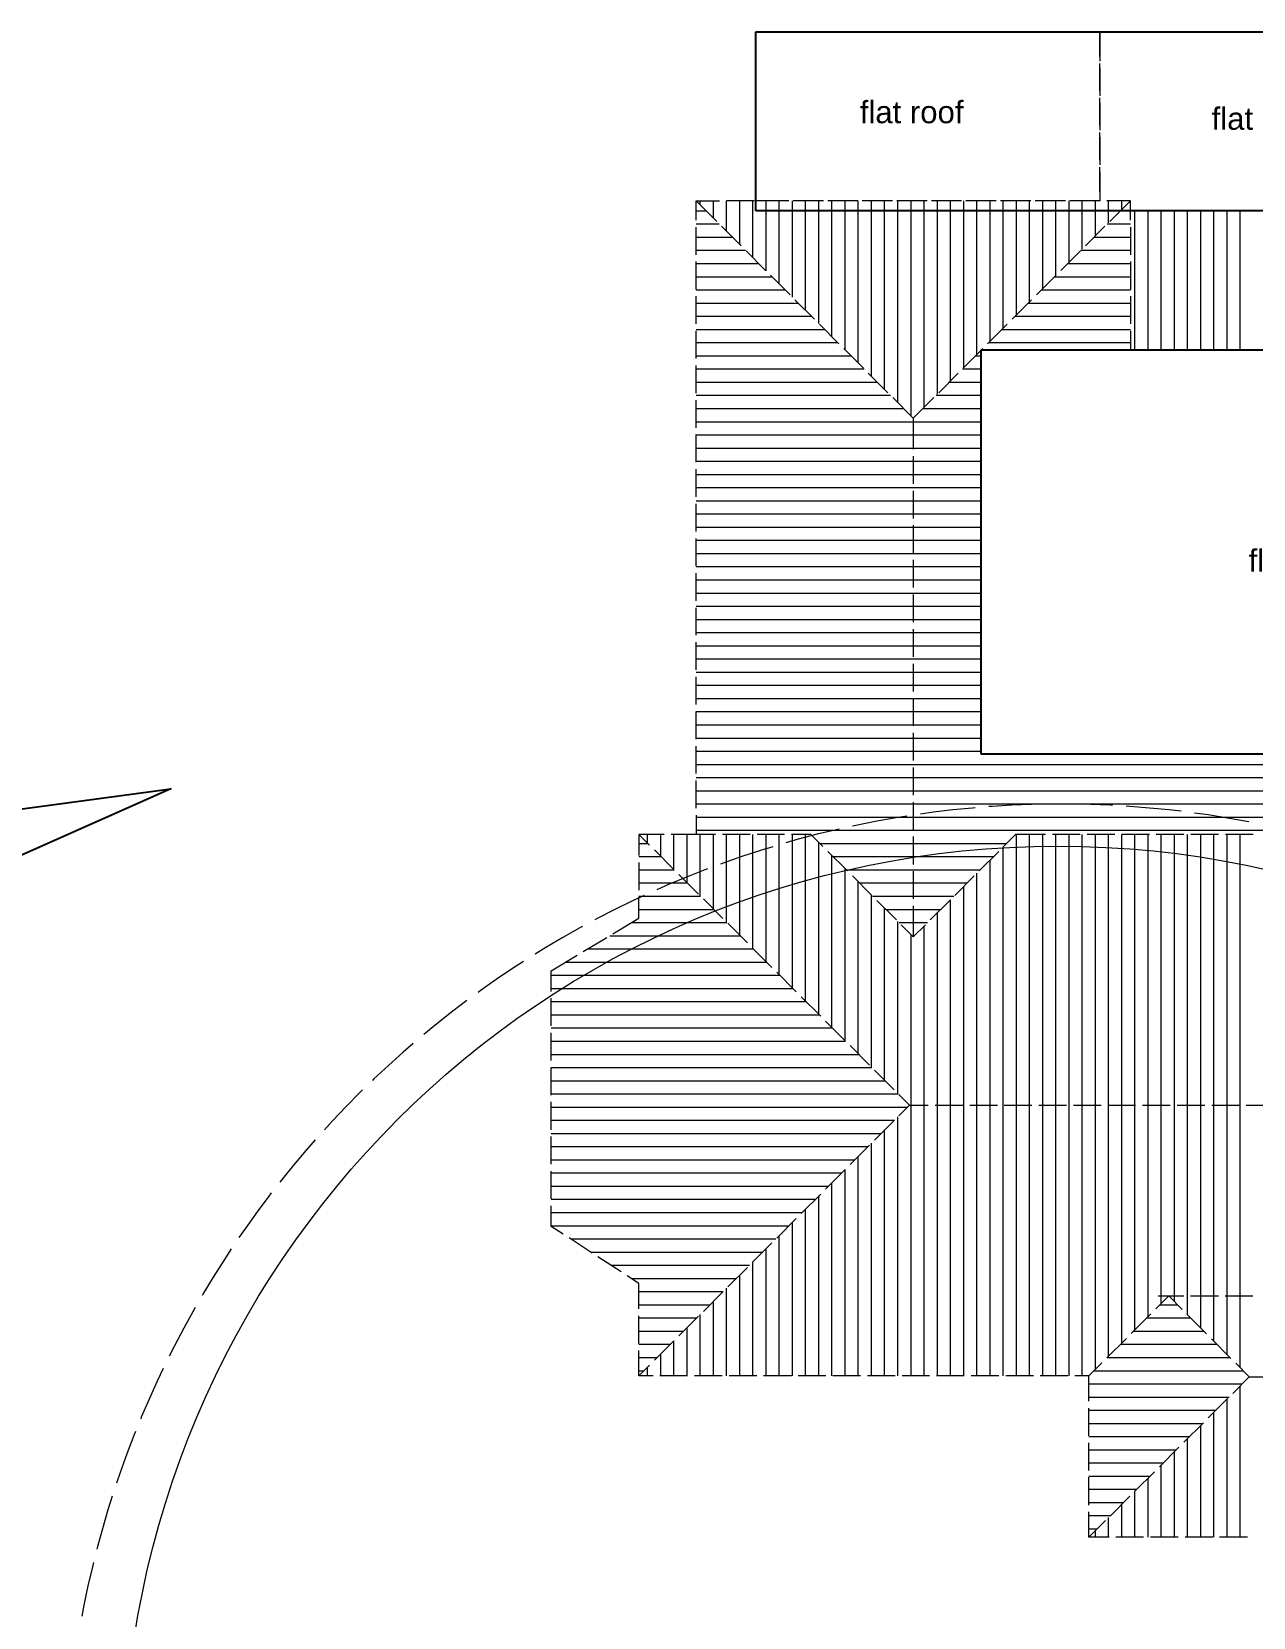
# Model space of a CAD drawing. Header units: millimetres. Extents: x -5841 to 140562, y 1006 to 102310.
# Drawn here: x 111245 to 124494, y 14093 to 31280 of the extents above; entities that cross this region are included whole.
import ezdxf

# ---------------------------------------------------------------- set-up
doc = ezdxf.new("R2010")
doc.units = ezdxf.units.MM
doc.header["$LTSCALE"] = 10
for name, color, linetype in [('PDF18_0', 7, 'Continuous'), ('PDF18_A010T4', 7, 'Continuous'), ('PDF18_Text', 7, 'Continuous')]:
    doc.layers.add(name, color=color, linetype=linetype)
doc.layers.add('PDF18_KD - WALL - LOADBEARING', color=7, linetype='Continuous', true_color=0xc0ab87)
doc.styles.add('PDF ArialMT', font='arial.ttf')
picture_1 = doc.add_image_def('image6.png', size_in_pixel=(612, 2246))
picture_2 = doc.add_image_def('image7.png', size_in_pixel=(1380, 2192))

msp = doc.modelspace()

# ---------------------------------------------------------------- linework, layer by layer
at = {"layer": 'PDF18_0', "lineweight": 0}
for points in [[(119101.29061, 30961.58854), (119101.29061, 31278.0222), (119427.24903, 31278.0222)], [(119502.38879, 31278.0222), (119802.94785, 31278.0222)], [(119878.08761, 31278.0222), (120177.58836, 31278.0222)], [(120252.72812, 31278.0222), (120552.22887, 31278.0222)], [(120627.36864, 31278.0222), (120927.92769, 31278.0222)], [(121003.06746, 31278.0222), (121302.56821, 31278.0222)], [(121377.70797, 31278.0222), (121677.20872, 31278.0222)], [(121752.34848, 31278.0222), (122052.90754, 31278.0222)], [(122128.0473, 31278.0222), (122427.54805, 31278.0222)], [(122502.68782, 31278.0222), (122828.64623, 31278.0222), (122828.64623, 30961.58854)], [(122828.64623, 31012.38726), (122828.64623, 31278.0222), (122992.68374, 31278.0222)], [(123067.82351, 31278.0222), (123367.32426, 31278.0222)], [(123442.46402, 31278.0222), (123741.96477, 31278.0222)], [(123817.10454, 31278.0222), (124117.66359, 31278.0222)], [(124192.80336, 31278.0222), (124492.3041, 31278.0222)], [(122828.64623, 30637.74674), (122828.64623, 30937.24749)], [(119101.29061, 30586.94803), (119101.29061, 30887.50709)], [(122828.64623, 30887.50709), (122828.64623, 30586.94803)], [(119101.29061, 30212.30752), (119101.29061, 30511.80827)], [(122828.64623, 30263.10623), (122828.64623, 30562.60698)], [(122828.64623, 30511.80827), (122828.64623, 30212.30752)], [(119101.29061, 29836.6087), (119101.29061, 30137.16775)], [(122828.64623, 29887.40741), (122828.64623, 30187.96647)], [(122828.64623, 30137.16775), (122828.64623, 29836.6087)], [(119427.24903, 29446.09358), (119101.29061, 29446.09358), (119101.29061, 29762.52724)], [(122828.64623, 29762.52724), (122828.64623, 29446.09358), (122502.68782, 29446.09358)], [(122828.64623, 29547.69101), (122828.64623, 29812.26765)], [(118451.4904, 29237.6072), (118451.4904, 29446.09358), (118706.54227, 29446.09358)], [(118451.4904, 29446.09358), (118674.79308, 29223.84921)], [(119081.18279, 29446.09358), (118781.68204, 29446.09358)], [(119456.88161, 29446.09358), (119156.32255, 29446.09358)], [(119802.94785, 29446.09358), (119502.38879, 29446.09358)], [(119831.52212, 29446.09358), (119532.02137, 29446.09358)], [(120177.58836, 29446.09358), (119878.08761, 29446.09358)], [(120206.16264, 29446.09358), (119906.66189, 29446.09358)], [(120552.22887, 29446.09358), (120252.72812, 29446.09358)], [(120581.86146, 29446.09358), (120281.3024, 29446.09358)], [(120927.92769, 29446.09358), (120627.36864, 29446.09358)], [(120956.50197, 29446.09358), (120657.00122, 29446.09358)], [(121302.56821, 29446.09358), (121003.06746, 29446.09358)], [(121331.14248, 29446.09358), (121031.64173, 29446.09358)], [(121677.20872, 29446.09358), (121377.70797, 29446.09358)], [(121706.8413, 29446.09358), (121406.28225, 29446.09358)], [(122052.90754, 29446.09358), (121752.34848, 29446.09358)], [(122081.48182, 29446.09358), (121781.98107, 29446.09358)], [(122427.54805, 29446.09358), (122128.0473, 29446.09358)], [(122456.12233, 29446.09358), (122156.62158, 29446.09358)], [(122831.82115, 29446.09358), (122531.26209, 29446.09358)], [(123162.01279, 29237.6072), (123162.01279, 29446.09358), (122906.96091, 29446.09358)], [(123162.01279, 29446.09358), (122938.71011, 29223.84921)], [(123160.95448, 29338.14632), (123356.74119, 29338.14632)], [(123346.15813, 29338.14632), (123162.01279, 29338.14632)], [(123721.85695, 29338.14632), (123421.29789, 29338.14632)], [(123431.88096, 29338.14632), (123731.38171, 29338.14632)], [(124096.49746, 29338.14632), (123795.9384, 29338.14632)], [(123806.52147, 29338.14632), (124107.08053, 29338.14632)], [(124471.13797, 29338.14632), (124171.63722, 29338.14632)], [(124182.22029, 29338.14632), (124481.72104, 29338.14632)], [(118451.4904, 28861.90838), (118451.4904, 29162.46743)], [(118727.70841, 29170.93388), (118939.36971, 28958.21427)], [(122885.79478, 29170.93388), (122673.07517, 28958.21427)], [(123162.01279, 29162.46743), (123162.01279, 28862.96668)], [(118992.28504, 28905.29894), (119205.00465, 28693.63764)], [(122620.15984, 28905.29894), (122408.49854, 28693.63764)], [(118451.4904, 28487.26786), (118451.4904, 28787.82692)], [(123162.01279, 28787.82692), (123162.01279, 28487.26786)], [(119257.91998, 28639.664), (119469.58129, 28428.0027)], [(122355.58321, 28639.664), (122142.8636, 28428.0027)], [(118451.4904, 28112.62735), (118451.4904, 28412.1281)], [(119522.49661, 28375.08737), (119735.21623, 28163.42606)], [(122089.94827, 28375.08737), (121878.28696, 28163.42606)], [(123162.01279, 28413.18641), (123162.01279, 28112.62735)], [(118451.4904, 27736.92853), (118451.4904, 28037.48759)], [(119788.13155, 28109.45243), (119999.79286, 27897.79112)], [(121825.37164, 28109.45243), (121612.65202, 27897.79112)], [(123162.01279, 28037.48759), (123162.01279, 27829.0012)], [(120053.76649, 27844.8758), (120265.4278, 27632.15618)], [(121559.73669, 27844.8758), (121348.07539, 27632.15618)], [(121543.8621, 27550.66658), (121543.8621, 27829.0012), (121797.85567, 27829.0012)], [(121872.99543, 27829.0012), (122173.55449, 27829.0012)], [(122248.69425, 27829.0012), (122548.195, 27829.0012)], [(122623.33476, 27829.0012), (122922.83551, 27829.0012)], [(122997.97528, 27829.0012), (123298.53433, 27829.0012)], [(123373.6741, 27829.0012), (123673.17485, 27829.0012)], [(123748.31461, 27829.0012), (124047.81536, 27829.0012)], [(124122.95512, 27829.0012), (124423.51418, 27829.0012)], [(118451.4904, 27362.28802), (118451.4904, 27662.84707)], [(120318.34313, 27579.24086), (120531.06274, 27367.57955)], [(121295.16006, 27579.24086), (121082.44045, 27367.57955)], [(121543.8621, 27176.02607), (121543.8621, 27476.58512)], [(118451.4904, 26987.6475), (118451.4904, 27287.14825)], [(120583.97807, 27314.66422), (120806.22244, 27091.36154), (121029.52512, 27314.66422)], [(120806.22244, 27091.36154), (120806.22244, 26754.82006)], [(121543.8621, 26801.38555), (121543.8621, 27100.8863)], [(118451.4904, 26613.00699), (118451.4904, 26912.50774)], [(120806.22244, 26679.6803), (120806.22244, 26380.17955)], [(121543.8621, 26425.68673), (121543.8621, 26726.24579)], [(118451.4904, 26237.30817), (118451.4904, 26537.86722)], [(120806.22244, 26305.03979), (120806.22244, 26004.48073)], [(121543.8621, 26051.04622), (121543.8621, 26351.60527)], [(118451.4904, 25862.66765), (118451.4904, 26162.1684)], [(121543.8621, 25676.4057), (121543.8621, 25975.90645)], [(118451.4904, 25488.02714), (118451.4904, 25787.52789)], [(120806.22244, 25930.39927), (120806.22244, 25629.84022)], [(120806.22244, 25554.70045), (120806.22244, 25255.1997)], [(121543.8621, 25300.70688), (121543.8621, 25601.26594)], [(118451.4904, 25112.32832), (118451.4904, 25412.88738)], [(120806.22244, 25180.05994), (120806.22244, 24879.50088)], [(121543.8621, 24926.06637), (121543.8621, 25226.62543)], [(118451.4904, 24737.68781), (118451.4904, 25037.18856)], [(120806.22244, 24805.41943), (120806.22244, 24504.86037)], [(121543.8621, 24551.42586), (121543.8621, 24850.92661)], [(118451.4904, 24363.04729), (118451.4904, 24662.54804)], [(120806.22244, 24429.72061), (120806.22244, 24130.21986)], [(121543.8621, 24175.72704), (121543.8621, 24476.28609)], [(118451.4904, 23987.34847), (118451.4904, 24287.90753)], [(121543.8621, 23801.08652), (121543.8621, 24101.64558)], [(118451.4904, 23612.70796), (118451.4904, 23912.20871)], [(120806.22244, 24055.08009), (120806.22244, 23754.52104)], [(121797.85567, 23448.67045), (121543.8621, 23448.67045), (121543.8621, 23725.94676)], [(120806.22244, 23680.43958), (120806.22244, 23379.88052)], [(118451.4904, 23238.06745), (118451.4904, 23537.5682)], [(122173.55449, 23448.67045), (121872.99543, 23448.67045)], [(122548.195, 23448.67045), (122248.69425, 23448.67045)], [(122922.83551, 23448.67045), (122623.33476, 23448.67045)], [(123298.53433, 23448.67045), (122997.97528, 23448.67045)], [(123673.17485, 23448.67045), (123373.6741, 23448.67045)], [(124047.81536, 23448.67045), (123748.31461, 23448.67045)], [(124423.51418, 23448.67045), (124122.95512, 23448.67045)], [(120806.22244, 23304.74076), (120806.22244, 23005.24001)], [(118451.4904, 22862.36863), (118451.4904, 23162.92768)], [(120806.22244, 22930.10024), (120806.22244, 22629.54119)], [(118451.4904, 22787.22886), (118451.4904, 22578.74247), (118179.50562, 22578.74247)], [(118104.36586, 22578.74247), (117831.32277, 22578.74247), (117831.32277, 22349.08996)], [(117831.32277, 22578.74247), (117946.67818, 22463.38706)], [(118662.0934, 22578.74247), (118451.4904, 22578.74247)], [(119036.73391, 22578.74247), (118736.17486, 22578.74247)], [(119411.37443, 22578.74247), (119111.87368, 22578.74247)], [(119827.2889, 22447.51246), (119697.11719, 22578.74247), (119486.51419, 22578.74247)], [(120806.22244, 22555.45973), (120806.22244, 22254.90067)], [(122242.34441, 22578.74247), (121916.386, 22578.74247), (121786.21429, 22447.51246)], [(122616.98492, 22578.74247), (122317.48417, 22578.74247)], [(122991.62544, 22578.74247), (122692.12469, 22578.74247)], [(123367.32426, 22578.74247), (123066.7652, 22578.74247)], [(123741.96477, 22578.74247), (123442.46402, 22578.74247)], [(124116.60528, 22578.74247), (123817.10454, 22578.74247)], [(124492.3041, 22578.74247), (124191.74505, 22578.74247)], [(117999.59351, 22410.47174), (118211.25482, 22198.81043)], [(119880.20422, 22394.59714), (120092.92384, 22182.93583)], [(121733.29897, 22394.59714), (121520.57935, 22182.93583)], [(117831.32277, 22275.0085), (117831.32277, 21974.44944)], [(120806.22244, 22179.76091), (120806.22244, 21880.26016)], [(118264.17014, 22145.8951), (118476.88976, 21933.17549)], [(120145.83916, 22130.0205), (120357.50047, 21917.30089)], [(121467.66403, 22130.0205), (121256.00272, 21917.30089)], [(117548.75492, 21501.38642), (117831.32277, 21670.71547), (117831.32277, 21899.30968)], [(118529.80508, 21880.26016), (118741.46639, 21668.59885)], [(120410.4158, 21864.38556), (120623.13541, 21652.72426)], [(121202.02909, 21864.38556), (120990.36778, 21652.72426)], [(120806.22244, 21805.1204), (120806.22244, 21468.57892), (120676.05074, 21598.75062)], [(118794.38172, 21615.68353), (119007.10133, 21402.96391)], [(120937.45245, 21598.75062), (120806.22244, 21468.57892)], [(117227.02974, 21308.77463), (117484.19823, 21463.28739)], [(119060.01666, 21350.04859), (119271.67796, 21138.38728)], [(116879.90519, 20878.04387), (116879.90519, 21101.34655), (117162.47304, 21270.6756)], [(119325.6516, 21085.47195), (119537.31291, 20872.75234)], [(116879.90519, 20503.40336), (116879.90519, 20803.96241)], [(119590.22823, 20819.83701), (119802.94785, 20608.17571)], [(119855.86317, 20554.20207), (120067.52448, 20342.54076)], [(116879.90519, 20128.76284), (116879.90519, 20428.26359)], [(120120.43981, 20289.62544), (120333.15942, 20077.96413)], [(116879.90519, 19753.06402), (116879.90519, 20053.62308)], [(120386.07475, 20023.9905), (120597.73605, 19812.32919)], [(116879.90519, 19378.42351), (116879.90519, 19678.98257)], [(120650.65138, 19529.76135), (120766.00679, 19645.11676), (120650.65138, 19759.41386)], [(120766.00679, 19645.11676), (120968.14334, 19645.11676)], [(121043.28311, 19645.11676), (121343.84216, 19645.11676)], [(121418.98193, 19645.11676), (121718.48268, 19645.11676)], [(121793.62244, 19645.11676), (122093.12319, 19645.11676)], [(122168.26295, 19645.11676), (122468.82201, 19645.11676)], [(122543.96177, 19645.11676), (122843.46252, 19645.11676)], [(122918.60229, 19645.11676), (123218.10304, 19645.11676)], [(123293.2428, 19645.11676), (123593.80186, 19645.11676)], [(123668.94162, 19645.11676), (123968.44237, 19645.11676)], [(124043.58213, 19645.11676), (124343.08288, 19645.11676)], [(124418.22265, 19645.11676), (124718.7817, 19645.11676)], [(120386.07475, 19265.18471), (120597.73605, 19476.84602)], [(116879.90519, 19003.783), (116879.90519, 19303.28375)], [(120120.43981, 18999.54977), (120333.15942, 19212.26938)], [(116879.90519, 18628.08418), (116879.90519, 18928.64323)], [(119855.86317, 18734.97314), (120067.52448, 18946.63444)], [(119590.22823, 18469.3382), (119802.94785, 18680.9995)], [(117010.0769, 18246.03552), (116879.90519, 18330.70004), (116879.90519, 18554.00272)], [(119325.6516, 18203.70326), (119537.31291, 18416.42287)], [(117324.39394, 18041.78236), (117072.51698, 18204.76156)], [(119060.01666, 17939.12662), (119271.67796, 18150.78793)], [(117638.71098, 17837.52919), (117386.83402, 18000.5084)], [(118794.38172, 17673.49168), (119007.10133, 17886.2113)], [(117831.32277, 17436.43102), (117831.32277, 17711.59072), (117702.20937, 17796.25524)], [(118529.80508, 17408.91505), (118741.46639, 17620.57635)], [(123436.11418, 17435.37271), (123576.86895, 17576.12748), (123721.85695, 17430.08118)], [(123461.51354, 17576.12748), (123739.84816, 17576.12748)], [(123814.98792, 17576.12748), (124115.54698, 17576.12748)], [(124189.62844, 17576.12748), (124490.18749, 17576.12748)], [(117831.32277, 17061.7905), (117831.32277, 17361.29125)], [(123382.14055, 17381.39908), (123170.47924, 17169.73777)], [(123775.83058, 17377.16585), (123987.49189, 17164.44624)], [(118264.17014, 17143.28011), (118476.88976, 17355.99972)], [(117999.59351, 16878.70347), (118211.25482, 17090.36478)], [(123117.56392, 17116.82244), (122904.8443, 16904.10283)], [(124040.40721, 17111.53091), (124252.06852, 16899.8696)], [(117983.71891, 16710.43273), (117831.32277, 16710.43273), (117831.32277, 16986.65074)], [(122851.92897, 16851.1875), (122711.17421, 16710.43273)], [(124306.04215, 16846.95428), (124451.03015, 16700.90798)], [(117831.32277, 16710.43273), (117946.67818, 16825.78815)], [(118359.41773, 16710.43273), (118058.85867, 16710.43273)], [(118734.05824, 16710.43273), (118434.55749, 16710.43273)], [(119108.69876, 16710.43273), (118809.19801, 16710.43273)], [(119484.39758, 16710.43273), (119183.83852, 16710.43273)], [(119859.03809, 16710.43273), (119559.53734, 16710.43273)], [(120233.67861, 16710.43273), (119934.17786, 16710.43273)], [(120609.37743, 16710.43273), (120308.81837, 16710.43273)], [(120984.01794, 16710.43273), (120684.51719, 16710.43273)], [(121358.65845, 16710.43273), (121059.1577, 16710.43273)], [(121734.35727, 16710.43273), (121433.79822, 16710.43273)], [(122108.99779, 16710.43273), (121809.49704, 16710.43273)], [(122483.6383, 16710.43273), (122184.13755, 16710.43273)], [(122711.17421, 16435.27304), (122711.17421, 16710.43273), (122558.77806, 16710.43273)], [(124271.11804, 16519.93756), (124451.03015, 16700.90798), (124670.0996, 16700.90798)], [(122711.17421, 16060.63252), (122711.17421, 16361.19158)], [(124005.4831, 16255.36092), (124218.20271, 16467.02223)], [(123740.90646, 15989.72598), (123952.56777, 16202.4456)], [(122711.17421, 15685.99201), (122711.17421, 15985.49276)], [(123475.27152, 15725.14935), (123687.99114, 15936.81066)], [(123210.69489, 15459.51441), (123422.3562, 15671.17572)], [(122711.17421, 15310.29319), (122711.17421, 15610.85224)], [(122945.05995, 15193.87947), (123156.72126, 15406.59908)], [(122930.24366, 14961.05203), (122711.17421, 14961.05203), (122711.17421, 15236.21173)], [(122711.17421, 14961.05203), (122892.14462, 15140.96414)], [(123304.88417, 14961.05203), (123004.32512, 14961.05203)], [(123679.52469, 14961.05203), (123380.02394, 14961.05203)], [(124054.1652, 14961.05203), (123754.66445, 14961.05203)], [(124429.86402, 14961.05203), (124129.30496, 14961.05203)]]:
    msp.add_lwpolyline(points, dxfattribs=at)
at = {"layer": 'PDF18_0', "color": 6, "lineweight": 0}
for points in [[(121476.13048, 22868.71847), (121448.61451, 22865.54355), (121235.89489, 22845.43572), (121024.23359, 22820.03636), (120883.47882, 22799.92854)], [(122221.17828, 22906.8175), (122087.83166, 22903.64258), (121874.05374, 22895.17613), (121661.33412, 22882.47645), (121624.29339, 22880.35984)], [(122967.28439, 22894.11782), (122941.88503, 22895.17613), (122728.10711, 22903.64258), (122514.32919, 22907.87581), (122370.3995, 22907.87581)], [(123710.21558, 22829.56112), (123580.04387, 22845.43572), (123367.32426, 22865.54355), (123154.60464, 22882.47645), (123115.4473, 22885.65137)], [(120735.3159, 22777.7041), (120600.91097, 22756.53797), (120391.36628, 22718.43894), (120181.82159, 22677.16498), (120149.01408, 22669.75684)], [(124446.79692, 22714.20571), (124424.57249, 22718.43894), (124213.96949, 22756.53797), (124003.36649, 22790.40378), (123858.37849, 22810.51161)], [(120002.96778, 22638.00764), (119973.3352, 22630.59949), (119765.90712, 22580.85909), (119559.53734, 22526.88545), (119425.13241, 22488.78642)], [(119282.26103, 22446.45416), (119149.97271, 22406.23851), (118946.77786, 22339.5652), (118745.69962, 22268.65866), (118715.00873, 22258.07559)], [(118575.31226, 22206.21857), (118544.62137, 22194.5772), (118346.71805, 22116.26252), (118149.87304, 22034.77292), (118023.93456, 21978.68267)], [(117887.41302, 21917.30089), (117760.41623, 21858.03572), (117568.86275, 21764.90475), (117378.36757, 21667.54055), (117352.96822, 21652.72426)], [(117220.6799, 21582.87602), (117189.98901, 21565.94312), (117004.78537, 21461.17077), (116820.64003, 21352.1652), (116705.28462, 21281.25866)], [(116579.34614, 21201.88567), (116459.7575, 21124.62929), (116283.02031, 21005.04066), (116107.34142, 20882.2771), (116086.17529, 20866.4025)], [(115965.52835, 20778.56306), (115935.89576, 20756.33862), (115765.50841, 20626.16692), (115598.29598, 20493.8786), (115496.69855, 20409.21408)], [(115382.40145, 20312.90818), (115272.33757, 20218.7189), (115113.59159, 20075.84752), (114956.96222, 19929.80122), (114940.02931, 19912.86831)], [(114832.08205, 19809.15427), (114804.56608, 19781.6383), (114654.28655, 19629.24216), (114507.18194, 19474.72941), (114419.3425, 19378.42351)], [(114318.80338, 19267.30132), (114221.43918, 19157.23744), (114083.85933, 18994.25824), (113949.4544, 18828.10411), (113935.69641, 18810.1129)], [(113843.62374, 18692.64088), (113818.22439, 18659.83337), (113690.1693, 18488.38771), (113566.34743, 18314.82544), (113493.32428, 18210.0531)], [(113409.71806, 18086.23123), (113327.17015, 17961.35106), (113212.87305, 17780.38064), (113102.80917, 17597.29361), (113093.28441, 17580.36071)], [(113018.14465, 17451.24731), (112995.92021, 17413.14827), (112893.26447, 17225.82802), (112793.78366, 17036.39115), (112737.69341, 16924.21065)], [(112672.07841, 16790.86403), (112606.4634, 16653.28418), (112518.62396, 16458.55578), (112433.95944, 16262.76907), (112427.6096, 16245.83617)], [(112371.51935, 16107.19801), (112353.52814, 16064.86575), (112277.33007, 15864.84581), (112205.36523, 15663.76757), (112165.14958, 15547.35385)], [(112118.58409, 15405.54078), (112072.0186, 15258.43617), (112011.69513, 15053.1247), (111955.60488, 14847.81323), (111952.42996, 14832.99694)], [(111915.38924, 14688.00894), (111903.74786, 14640.38515), (111855.06576, 14432.95707), (111811.67519, 14223.41238), (111789.45076, 14104.88204)]]:
    msp.add_lwpolyline(points, dxfattribs=at)
at = {"layer": 'PDF18_0', "color": 3, "lineweight": 0}
msp.add_circle((122374.17325, 12317.39177), 10134.87231, dxfattribs=at)
at = {"layer": 'PDF18_A010T4', "lineweight": 25}
msp.add_lwpolyline([(109364.87048, 22616.84151), (112754.62632, 23072.97163), (109628.38881, 21685.53176)], dxfattribs=at)
at = {"layer": 'PDF18_KD - WALL - LOADBEARING', "color": 0, "lineweight": 0, "true_color": 0x939598}
for points in [[(118495.93927, 29402.70302), (118495.93927, 29446.09358)], [(118638.81066, 29259.83163), (118638.81066, 29446.09358)], [(118781.68204, 29116.96025), (118781.68204, 29446.09358)], [(118924.55342, 28974.08887), (118924.55342, 29446.09358)], [(119067.4248, 28831.21749), (119067.4248, 29446.09358)], [(119210.29619, 28688.3461), (119210.29619, 29446.09358)], [(119353.16757, 28545.47472), (119353.16757, 29446.09358)], [(119496.03895, 28402.60334), (119496.03895, 29446.09358)], [(119638.91033, 28259.73196), (119638.91033, 29446.09358)], [(119781.78171, 28116.86058), (119781.78171, 29446.09358)], [(119924.6531, 27973.98919), (119924.6531, 29446.09358)], [(120067.52448, 27831.11781), (120067.52448, 29446.09358)], [(120210.39586, 27688.24643), (120210.39586, 29446.09358)], [(120353.26724, 27545.37505), (120353.26724, 29446.09358)], [(120496.13863, 27402.50366), (120496.13863, 29446.09358)], [(120639.01001, 27259.63228), (120639.01001, 29446.09358)], [(120781.88139, 27116.7609), (120781.88139, 29446.09358)], [(120924.75277, 27209.89187), (120924.75277, 29446.09358)], [(121067.62416, 27352.76326), (121067.62416, 29446.09358)], [(121210.49554, 27495.63464), (121210.49554, 29446.09358)], [(121353.36692, 27638.50602), (121353.36692, 29446.09358)], [(121496.2383, 27781.3774), (121496.2383, 29446.09358)], [(121639.10968, 27924.24879), (121639.10968, 29446.09358)], [(121781.98107, 28067.12017), (121781.98107, 29446.09358)], [(121924.85245, 28209.99155), (121924.85245, 29446.09358)], [(122067.72383, 28352.86293), (122067.72383, 29446.09358)], [(122210.59521, 28495.73432), (122210.59521, 29446.09358)], [(122353.4666, 28637.54739), (122353.4666, 29446.09358)], [(122496.33798, 28780.41877), (122496.33798, 29446.09358)], [(122639.20936, 28923.29016), (122639.20936, 29446.09358)], [(122782.08074, 29066.16154), (122782.08074, 29446.09358)], [(122924.95213, 29209.03292), (122924.95213, 29446.09358)], [(123067.82351, 29351.9043), (123067.82351, 29446.09358)], [(118451.4904, 29339.20462), (118559.43767, 29339.20462)], [(123054.06552, 29339.20462), (123162.01279, 29339.20462)], [(123210.69489, 27829.0012), (123210.69489, 29338.14632)], [(123353.56627, 27829.0012), (123353.56627, 29338.14632)], [(123496.43765, 27829.0012), (123496.43765, 29338.14632)], [(123639.30904, 27829.0012), (123639.30904, 29338.14632)], [(123782.18042, 27829.0012), (123782.18042, 29338.14632)], [(123925.0518, 27829.0012), (123925.0518, 29338.14632)], [(124067.92318, 27829.0012), (124067.92318, 29338.14632)], [(124210.79457, 27829.0012), (124210.79457, 29338.14632)], [(124353.66595, 27829.0012), (124353.66595, 29338.14632)], [(118451.4904, 29196.33324), (118702.30905, 29196.33324)], [(118451.4904, 29053.46186), (118845.18043, 29053.46186)], [(122768.32276, 29053.46186), (123162.01279, 29053.46186)], [(122911.19414, 29196.33324), (123162.01279, 29196.33324)], [(118451.4904, 28910.59048), (118988.05181, 28910.59048)], [(122625.45138, 28910.59048), (123162.01279, 28910.59048)], [(118451.4904, 28767.71909), (119130.9232, 28767.71909)], [(122482.57999, 28767.71909), (123162.01279, 28767.71909)], [(118451.4904, 28624.84771), (119273.79458, 28624.84771)], [(122339.70861, 28624.84771), (123162.01279, 28624.84771)], [(118451.4904, 28481.97633), (119416.66596, 28481.97633)], [(122196.83723, 28481.97633), (123162.01279, 28481.97633)], [(118451.4904, 28339.10495), (119559.53734, 28339.10495)], [(118451.4904, 28196.23357), (119702.40872, 28196.23357)], [(121911.09446, 28196.23357), (123162.01279, 28196.23357)], [(122053.96585, 28339.10495), (123162.01279, 28339.10495)], [(118451.4904, 28053.36218), (119845.28011, 28053.36218)], [(121768.22308, 28053.36218), (123162.01279, 28053.36218)], [(118451.4904, 27910.4908), (119988.15149, 27910.4908)], [(121625.3517, 27910.4908), (123162.01279, 27910.4908)], [(118451.4904, 27767.61942), (120131.02287, 27767.61942)], [(121482.48032, 27767.61942), (121543.8621, 27767.61942)], [(118451.4904, 27624.74804), (120273.89425, 27624.74804)], [(121339.60894, 27624.74804), (121543.8621, 27624.74804)], [(118451.4904, 27481.87665), (120416.76564, 27481.87665)], [(118451.4904, 27339.00527), (120559.63702, 27339.00527)], [(121053.86617, 27339.00527), (121543.8621, 27339.00527)], [(121196.73755, 27481.87665), (121543.8621, 27481.87665)], [(118451.4904, 27196.13389), (120702.5084, 27196.13389)], [(120910.99479, 27196.13389), (121543.8621, 27196.13389)], [(118451.4904, 27053.26251), (120806.22244, 27053.26251), (121543.8621, 27053.26251)], [(118451.4904, 26910.39112), (120806.22244, 26910.39112), (121543.8621, 26910.39112)], [(118451.4904, 26767.51974), (120806.22244, 26767.51974), (121543.8621, 26767.51974)], [(118451.4904, 26624.64836), (120806.22244, 26624.64836), (121543.8621, 26624.64836)], [(118451.4904, 26481.77698), (120806.22244, 26481.77698), (121543.8621, 26481.77698)], [(118451.4904, 26338.9056), (120806.22244, 26338.9056), (121543.8621, 26338.9056)], [(118451.4904, 26196.03421), (120806.22244, 26196.03421), (121543.8621, 26196.03421)], [(118451.4904, 26053.16283), (120806.22244, 26053.16283), (121543.8621, 26053.16283)], [(118451.4904, 25910.29145), (120806.22244, 25910.29145), (121543.8621, 25910.29145)], [(118451.4904, 25767.42007), (120806.22244, 25767.42007), (121543.8621, 25767.42007)], [(118451.4904, 25624.54868), (120806.22244, 25624.54868), (121543.8621, 25624.54868)], [(118451.4904, 25481.6773), (120806.22244, 25481.6773), (121543.8621, 25481.6773)], [(118451.4904, 25338.80592), (120806.22244, 25338.80592), (121543.8621, 25338.80592)], [(118451.4904, 25195.93454), (120806.22244, 25195.93454), (121543.8621, 25195.93454)], [(118451.4904, 25053.06315), (120806.22244, 25053.06315), (121543.8621, 25053.06315)], [(118451.4904, 24910.19177), (120806.22244, 24910.19177), (121543.8621, 24910.19177)], [(118451.4904, 24767.32039), (120806.22244, 24767.32039), (121543.8621, 24767.32039)], [(118451.4904, 24624.44901), (120806.22244, 24624.44901), (121543.8621, 24624.44901)], [(118451.4904, 24481.57763), (120806.22244, 24481.57763), (121543.8621, 24481.57763)], [(118451.4904, 24338.70624), (120806.22244, 24338.70624), (121543.8621, 24338.70624)], [(118451.4904, 24195.83486), (120806.22244, 24195.83486), (121543.8621, 24195.83486)], [(118451.4904, 24052.96348), (120806.22244, 24052.96348), (121543.8621, 24052.96348)], [(118451.4904, 23910.0921), (120806.22244, 23910.0921), (121543.8621, 23910.0921)], [(118451.4904, 23767.22071), (120806.22244, 23767.22071), (121543.8621, 23767.22071)], [(118451.4904, 23624.34933), (120806.22244, 23624.34933), (121543.8621, 23624.34933)], [(118451.4904, 23481.47795), (120806.22244, 23481.47795), (121543.8621, 23481.47795)], [(118451.4904, 23338.60657), (120806.22244, 23338.60657), (128502.22757, 23338.60657)], [(118451.4904, 23195.73518), (120806.22244, 23195.73518), (128502.22757, 23195.73518)], [(118451.4904, 23052.8638), (120806.22244, 23052.8638), (128502.22757, 23052.8638)], [(118451.4904, 22909.99242), (120806.22244, 22909.99242), (128502.22757, 22909.99242)], [(118451.4904, 22767.12104), (120806.22244, 22767.12104), (128502.22757, 22767.12104)], [(117924.45374, 22485.6115), (117924.45374, 22578.74247)], [(118067.32513, 22342.74012), (118067.32513, 22578.74247)], [(118210.19651, 22199.86873), (118210.19651, 22578.74247)], [(118353.06789, 22056.99735), (118353.06789, 22578.74247)], [(118451.4904, 22624.24966), (120806.22244, 22624.24966), (128502.22757, 22624.24966)], [(118495.93927, 21914.12597), (118495.93927, 22578.74247)], [(118638.81066, 21771.25459), (118638.81066, 22578.74247)], [(118781.68204, 21628.38321), (118781.68204, 22578.74247)], [(118924.55342, 21485.51182), (118924.55342, 22578.74247)], [(119067.4248, 21342.64044), (119067.4248, 22578.74247)], [(119210.29619, 21199.76906), (119210.29619, 22578.74247)], [(119353.16757, 21056.89768), (119353.16757, 22578.74247)], [(119496.03895, 20914.02629), (119496.03895, 22578.74247)], [(119638.91033, 20771.15491), (119638.91033, 22578.74247)], [(121924.85245, 16710.43273), (121924.85245, 19645.11676), (121924.85245, 22578.74247)], [(122067.72383, 16710.43273), (122067.72383, 19645.11676), (122067.72383, 22578.74247)], [(122210.59521, 16710.43273), (122210.59521, 19645.11676), (122210.59521, 22578.74247)], [(122353.4666, 16710.43273), (122353.4666, 19645.11676), (122353.4666, 22578.74247)], [(122496.33798, 16710.43273), (122496.33798, 19645.11676), (122496.33798, 22578.74247)], [(122639.20936, 16710.43273), (122639.20936, 19645.11676), (122639.20936, 22578.74247)], [(122782.08074, 16781.33927), (122782.08074, 19645.11676), (122782.08074, 22578.74247)], [(122924.95213, 16924.21065), (122924.95213, 19645.11676), (122924.95213, 22578.74247)], [(123067.82351, 17067.08204), (123067.82351, 19645.11676), (123067.82351, 22578.74247)], [(123210.69489, 17209.95342), (123210.69489, 19645.11676), (123210.69489, 22578.74247)], [(123353.56627, 17352.8248), (123353.56627, 19645.11676), (123353.56627, 22578.74247)], [(123496.43765, 17495.69618), (123496.43765, 19645.11676), (123496.43765, 22578.74247)], [(123639.30904, 17512.62909), (123639.30904, 17576.12748), (123639.30904, 19645.11676), (123639.30904, 22578.74247)], [(123782.18042, 17369.75771), (123782.18042, 17576.12748), (123782.18042, 19645.11676), (123782.18042, 22578.74247)], [(123925.0518, 17226.88632), (123925.0518, 17576.12748), (123925.0518, 19645.11676), (123925.0518, 22578.74247)], [(124067.92318, 17084.01494), (124067.92318, 17576.12748), (124067.92318, 19645.11676), (124067.92318, 22578.74247)], [(124210.79457, 16941.14356), (124210.79457, 17576.12748), (124210.79457, 19645.11676), (124210.79457, 22578.74247)], [(124353.66595, 16798.27218), (124353.66595, 17576.12748), (124353.66595, 19645.11676), (124353.66595, 22578.74247)], [(117831.32277, 22481.37827), (117928.68697, 22481.37827)], [(119781.78171, 20628.28353), (119781.78171, 22493.01965)], [(119794.48139, 22481.37827), (120806.22244, 22481.37827), (121819.0218, 22481.37827)], [(119924.6531, 20485.41215), (119924.6531, 22350.14826)], [(121781.98107, 16710.43273), (121781.98107, 19645.11676), (121781.98107, 22443.27924)], [(117831.32277, 22338.50689), (118071.55835, 22338.50689)], [(117831.32277, 22195.63551), (118214.42974, 22195.63551)], [(119937.35278, 22338.50689), (120806.22244, 22338.50689), (121676.15041, 22338.50689)], [(120067.52448, 20342.54076), (120067.52448, 22207.27688)], [(120080.22416, 22195.63551), (120806.22244, 22195.63551), (121533.27903, 22195.63551)], [(121639.10968, 16710.43273), (121639.10968, 19645.11676), (121639.10968, 22300.40786)], [(117831.32277, 22052.76413), (118357.30112, 22052.76413)], [(120210.39586, 20199.66938), (120210.39586, 22064.4055)], [(120223.09554, 22052.76413), (120806.22244, 22052.76413), (121390.40765, 22052.76413)], [(121353.36692, 16710.43273), (121353.36692, 19645.11676), (121353.36692, 22014.66509)], [(121496.2383, 16710.43273), (121496.2383, 19645.11676), (121496.2383, 22157.53647)], [(117831.32277, 21909.89274), (118500.1725, 21909.89274)], [(120353.26724, 20056.798), (120353.26724, 21921.53412)], [(120365.96692, 21909.89274), (120806.22244, 21909.89274), (121247.53627, 21909.89274)], [(121210.49554, 16710.43273), (121210.49554, 19645.11676), (121210.49554, 21871.79371)], [(117831.32277, 21767.02136), (118643.04388, 21767.02136)], [(120496.13863, 19913.92662), (120496.13863, 21778.66273)], [(120508.8383, 21767.02136), (120806.22244, 21767.02136), (121104.66488, 21767.02136)], [(121067.62416, 16710.43273), (121067.62416, 19645.11676), (121067.62416, 21728.92233)], [(117753.00809, 21624.14998), (118785.91526, 21624.14998)], [(120639.01001, 19771.05524), (120639.01001, 21635.79135)], [(120651.70969, 21624.14998), (120806.22244, 21624.14998), (120961.7935, 21624.14998)], [(120781.88139, 16710.43273), (120781.88139, 19645.11676), (120781.88139, 21492.91997)], [(120924.75277, 16710.43273), (120924.75277, 19645.11676), (120924.75277, 21586.05094)], [(117275.71184, 21338.40721), (119071.65803, 21338.40721)], [(117514.88912, 21481.2786), (118928.78665, 21481.2786)], [(120794.58107, 21481.2786), (120806.22244, 21481.2786), (120818.92212, 21481.2786)], [(117036.53456, 21195.53583), (119214.52941, 21195.53583)], [(116879.90519, 21052.66445), (119357.40079, 21052.66445)], [(116879.90519, 20909.79307), (119500.27218, 20909.79307)], [(116879.90519, 20766.92169), (119643.14356, 20766.92169)], [(116879.90519, 20624.0503), (119786.01494, 20624.0503)], [(116879.90519, 20481.17892), (119928.88632, 20481.17892)], [(116879.90519, 20338.30754), (120071.75771, 20338.30754)], [(116879.90519, 20195.43616), (120214.62909, 20195.43616)], [(116879.90519, 20052.56477), (120357.50047, 20052.56477)], [(116879.90519, 19909.69339), (120500.37185, 19909.69339)], [(116879.90519, 19766.82201), (120643.24323, 19766.82201)], [(116879.90519, 19623.95063), (120744.84066, 19623.95063)], [(116879.90519, 19481.07924), (120601.96928, 19481.07924)], [(120639.01001, 16710.43273), (120639.01001, 19518.11997)], [(116879.90519, 19338.20786), (120459.0979, 19338.20786)], [(120496.13863, 16710.43273), (120496.13863, 19375.24859)], [(116879.90519, 19195.33648), (120316.22652, 19195.33648)], [(120210.39586, 16710.43273), (120210.39586, 19089.50583)], [(120353.26724, 16710.43273), (120353.26724, 19232.37721)], [(116879.90519, 19052.4651), (120173.35513, 19052.4651)], [(116879.90519, 18909.59372), (120030.48375, 18909.59372)], [(120067.52448, 16710.43273), (120067.52448, 18946.63444)], [(116879.90519, 18766.72233), (119887.61237, 18766.72233)], [(119924.6531, 16710.43273), (119924.6531, 18803.76306)], [(116879.90519, 18623.85095), (119744.74099, 18623.85095)], [(119781.78171, 16710.43273), (119781.78171, 18660.89168)], [(116879.90519, 18480.97957), (119601.8696, 18480.97957)], [(119638.91033, 16710.43273), (119638.91033, 18518.0203)], [(116879.90519, 18338.10819), (119458.99822, 18338.10819)], [(119353.16757, 16710.43273), (119353.16757, 18232.27753)], [(119496.03895, 16710.43273), (119496.03895, 18375.14891)], [(117088.39158, 18195.2368), (119316.12684, 18195.2368)], [(117308.51934, 18052.36542), (119173.25546, 18052.36542)], [(119210.29619, 16710.43273), (119210.29619, 18089.40615)], [(117528.6471, 17909.49404), (119030.38407, 17909.49404)], [(119067.4248, 16710.43273), (119067.4248, 17946.53477)], [(117748.77486, 17766.62266), (118887.51269, 17766.62266)], [(118924.55342, 16710.43273), (118924.55342, 17803.66339)], [(117831.32277, 17623.75127), (118744.64131, 17623.75127)], [(118781.68204, 16710.43273), (118781.68204, 17660.792)], [(117831.32277, 17480.87989), (118601.76993, 17480.87989)], [(118495.93927, 16710.43273), (118495.93927, 17375.04924)], [(118638.81066, 16710.43273), (118638.81066, 17517.92062)], [(123481.62136, 17480.87989), (123672.11654, 17480.87989)], [(117831.32277, 17338.00851), (118458.89855, 17338.00851)], [(117831.32277, 17195.13713), (118316.02716, 17195.13713)], [(118353.06789, 16710.43273), (118353.06789, 17232.17786)], [(123195.8786, 17195.13713), (123956.801, 17195.13713)], [(123338.74998, 17338.00851), (123813.92962, 17338.00851)], [(117831.32277, 17052.26575), (118173.15578, 17052.26575)], [(118210.19651, 16710.43273), (118210.19651, 17089.30647)], [(123053.00722, 17052.26575), (124099.67238, 17052.26575)], [(117831.32277, 16909.39436), (118030.2844, 16909.39436)], [(118067.32513, 16710.43273), (118067.32513, 16946.43509)], [(122910.13583, 16909.39436), (124242.54376, 16909.39436)], [(117831.32277, 16766.52298), (117887.41302, 16766.52298)], [(117924.45374, 16710.43273), (117924.45374, 16803.56371)], [(122767.26445, 16766.52298), (124385.41514, 16766.52298)], [(122711.17421, 16623.6516), (124373.77377, 16623.6516)], [(124353.66595, 14961.05203), (124353.66595, 16602.48547)], [(122711.17421, 16480.78022), (124230.90239, 16480.78022)], [(122711.17421, 16337.90883), (124088.03101, 16337.90883)], [(124210.79457, 14961.05203), (124210.79457, 16459.61409)], [(122711.17421, 16195.03745), (123945.15963, 16195.03745)], [(123925.0518, 14961.05203), (123925.0518, 16173.87132)], [(124067.92318, 14961.05203), (124067.92318, 16316.7427)], [(122711.17421, 16052.16607), (123802.28824, 16052.16607)], [(123782.18042, 14961.05203), (123782.18042, 16030.99994)], [(122711.17421, 15909.29469), (123659.41686, 15909.29469)], [(123639.30904, 14961.05203), (123639.30904, 15888.12856)], [(122711.17421, 15766.4233), (123516.54548, 15766.4233)], [(123496.43765, 14961.05203), (123496.43765, 15745.25717)], [(122711.17421, 15623.55192), (123373.6741, 15623.55192)], [(122711.17421, 15480.68054), (123230.80271, 15480.68054)], [(123353.56627, 14961.05203), (123353.56627, 15602.38579)], [(122711.17421, 15337.80916), (123087.93133, 15337.80916)], [(123067.82351, 14961.05203), (123067.82351, 15316.64303)], [(123210.69489, 14961.05203), (123210.69489, 15459.51441)], [(122711.17421, 15194.93778), (122945.05995, 15194.93778)], [(122924.95213, 14961.05203), (122924.95213, 15173.77164)], [(122711.17421, 15052.06639), (122802.18857, 15052.06639)], [(122782.08074, 14961.05203), (122782.08074, 15030.90026)]]:
    msp.add_lwpolyline(points, dxfattribs=at)

# ---------------------------------------------------------------- texts
at = {"layer": 'PDF18_Text', "char_height": 241.400797, "attachment_point": 4, "style": 'PDF ArialMT'}
for insert in [(120226.25431, 30407.49994), (124042.66271, 30336.59017), (124442.71765, 25546.49885)]:
    msp.add_mtext('flat roof', dxfattribs=dict(at, insert=insert))

# ---------------------------------------------------------------- pictures from other files: only their frames are drawn
at = {"layer": 'PDF18_KD - WALL - LOADBEARING', "color": 0, "true_color": 0xf8d731}
image = msp.add_image(picture_1, insert=(126230.27168, 29339.3575), size_in_units=(1941.01305, 7131.15958), rotation=90, dxfattribs=at)
image.dxf.flags = 15
image = msp.add_image(picture_2, insert=(128501.49009, 23449.64155), size_in_units=(4381.56724, 6959.70693), rotation=90, dxfattribs=at)
image.dxf.flags = 15

doc.saveas('drawing.dxf')
